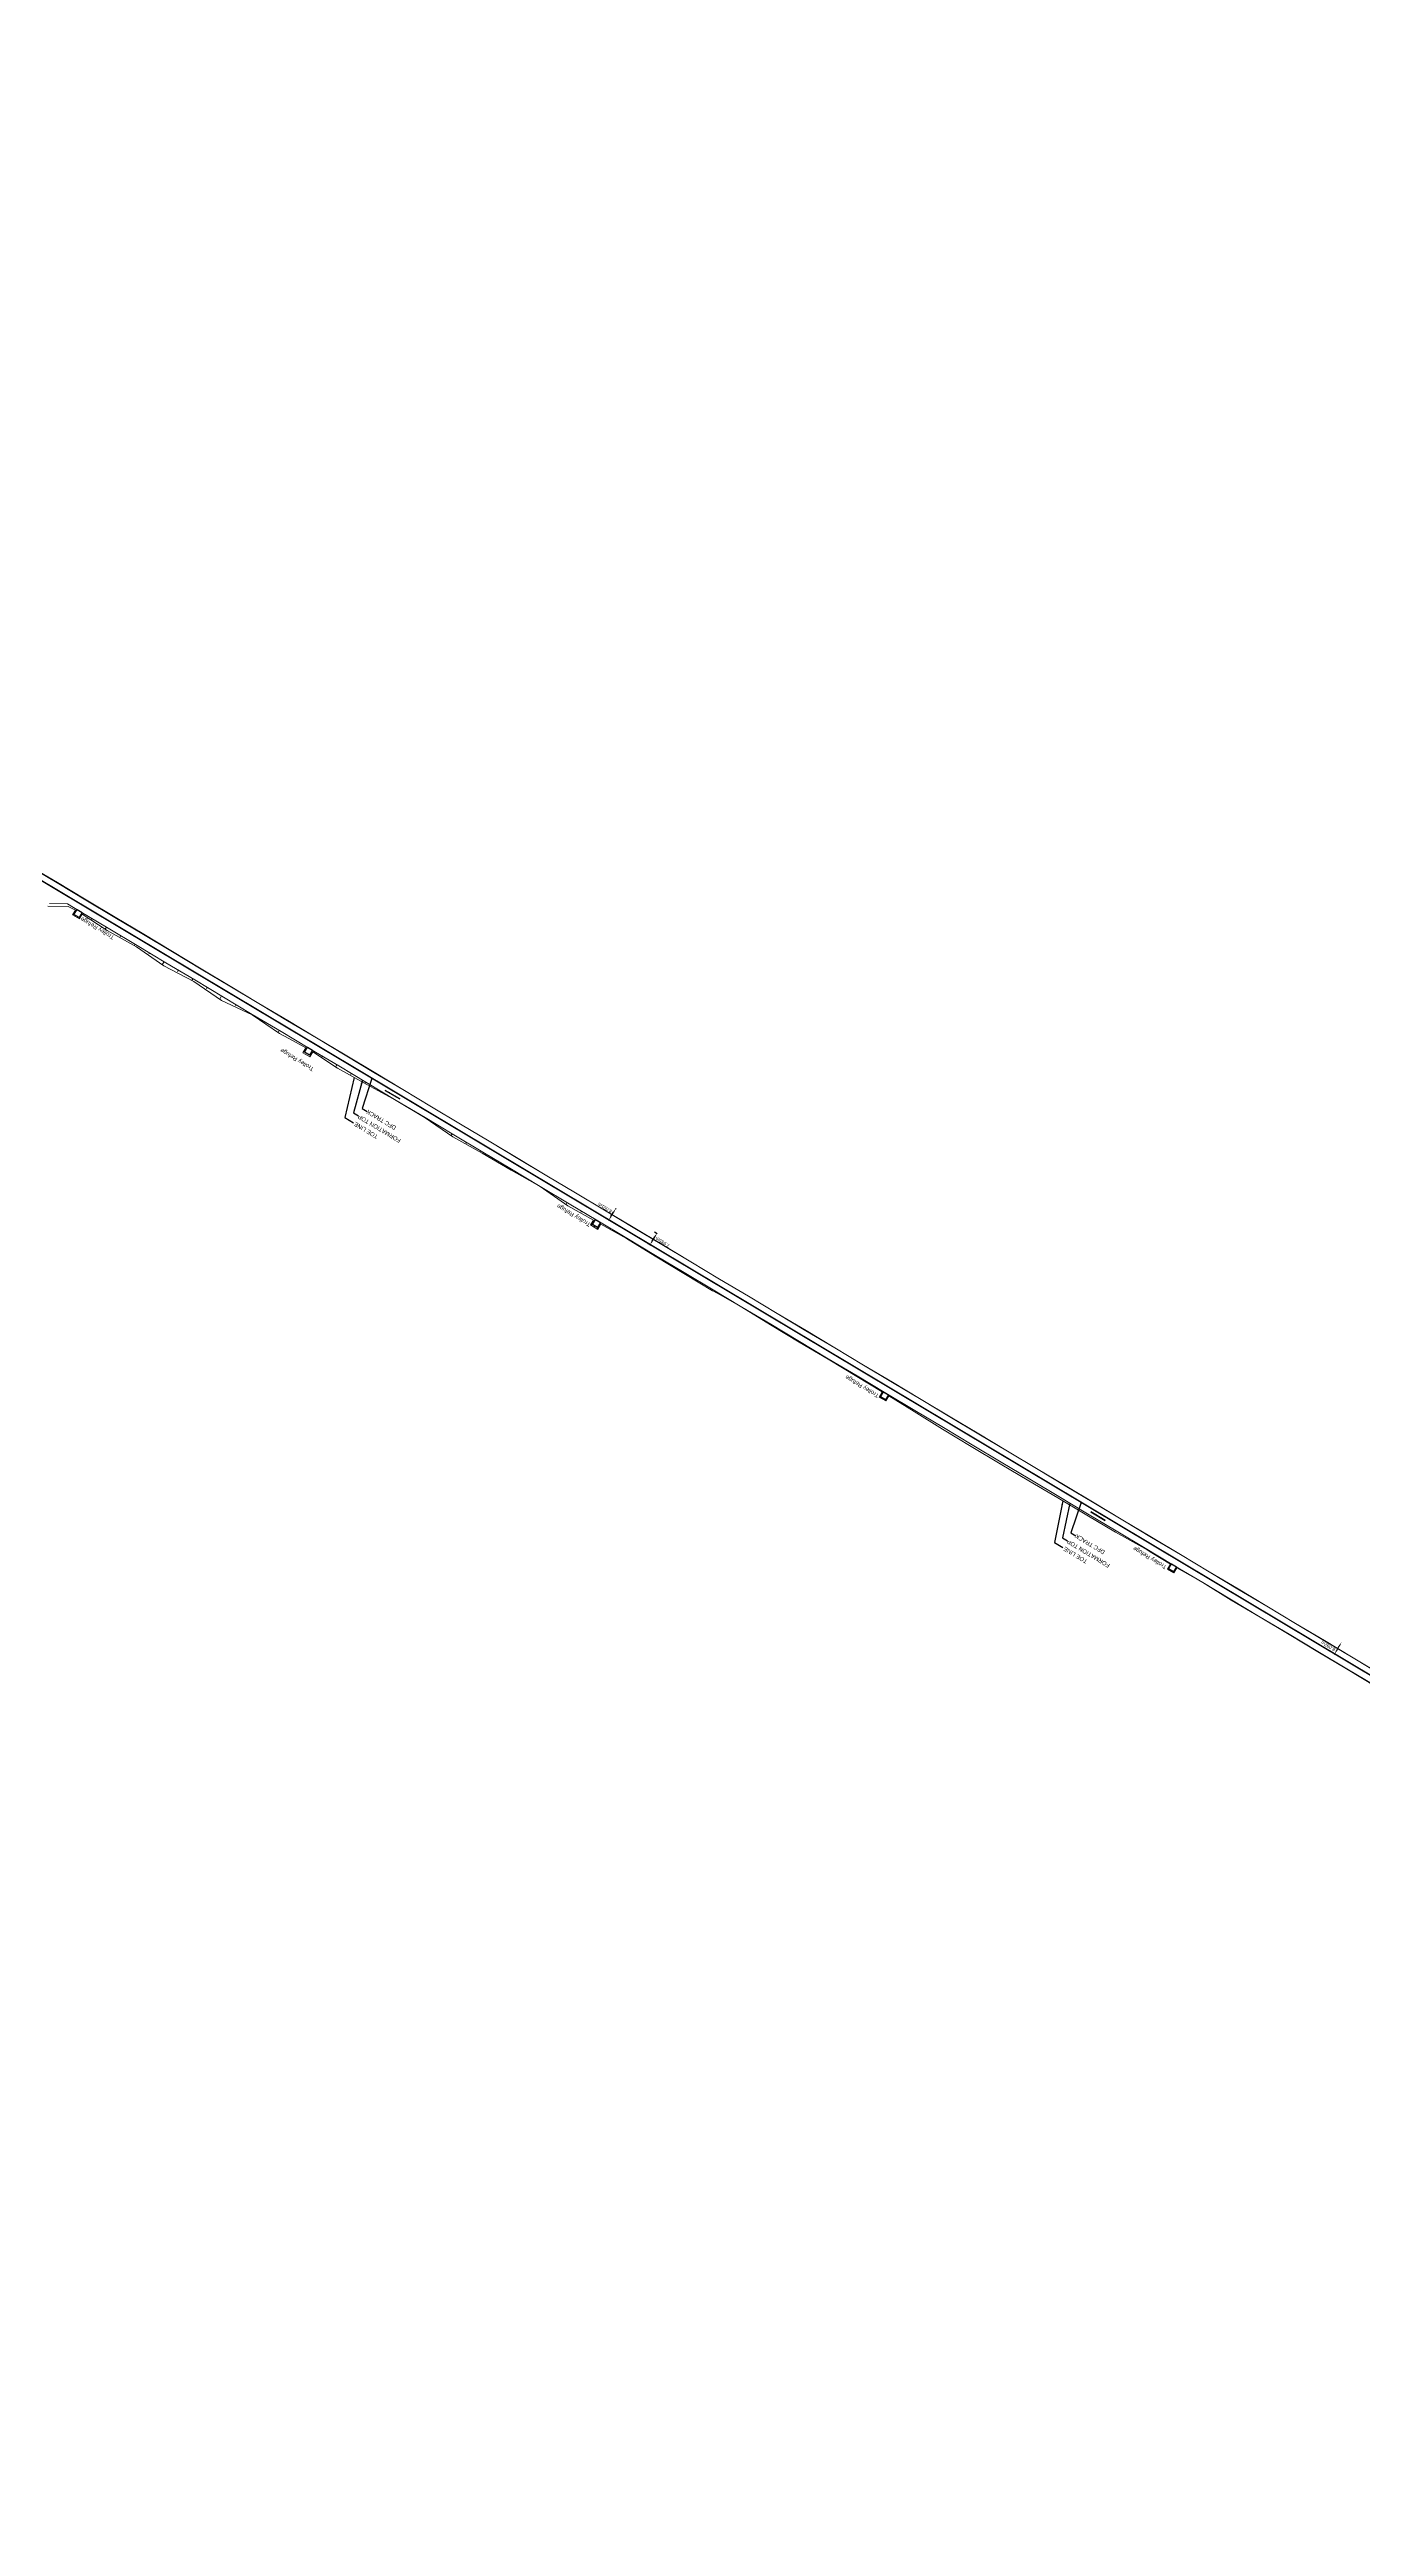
# Model space of a CAD drawing. Header units: metres. Extents: x 593990 to 610403, y 3402023 to 3411833.
# Drawn here: x 595040 to 595823, y 3410239 to 3411715 of the extents above; entities that cross this region are included whole.
import ezdxf
from ezdxf.enums import TextEntityAlignment as Align

# ---------------------------------------------------------------- set-up
doc = ezdxf.new("R2010")
doc.units = ezdxf.units.M
doc.header["$MEASUREMENT"] = 0
doc.linetypes.add('CENTER2', pattern=[1.125, 0.75, -0.125, 0.125, -0.125])
for name, color, linetype, lineweight in [('C-ALIG-DG-LINE', 1, 'CENTER2', 70), ('PROPOSED DFCC TOE LINE', 239, 'Continuous', 0), ('PROPOSED DFCC TOE SLOPES', 239, 'Continuous', 0), ('PROPOSED DFCC TRACK', 1, 'Continuous', 0), ('PROPOSED FORMATION LINE - PLAN', 187, 'Continuous', 0)]:
    doc.layers.add(name, color=color, linetype=linetype, lineweight=lineweight)
doc.layers.add('Trolley Refuse', color=10, linetype='Continuous')
doc.styles.get("Standard").update_dxf_attribs({"font": 'arial.ttf'})
doc.styles.add('Style-Arial', font='arial.ttf')
doc.dimstyles.new('ISO-25', dxfattribs={"dimtxt": 2.5, "dimasz": 2.5, "dimexe": 1.25, "dimexo": 0.625, "dimtad": 1, "dimtxsty": 'Standard', "dimcen": 2.5, "dimadec": 0, "dimazin": 0, "dimtfac": 1, "dimtmove": 0, "dimatfit": 3, "dimfxl": 1, "dimarcsym": 0})
doc.dimstyles.get("Standard").update_dxf_attribs({"dimtxt": 0.18, "dimasz": 0.18, "dimexe": 0.18, "dimexo": 0.0625, "dimgap": 0.09, "dimtad": 0, "dimtih": 1, "dimtoh": 1, "dimdec": 4, "dimzin": 0, "dimdsep": 46, "dimtxsty": 'Standard', "dimcen": 0.09, "dimadec": 0, "dimazin": 0, "dimtfac": 1, "dimtdec": 4, "dimtofl": 0, "dimtmove": 0, "dimatfit": 3, "dimfxl": 1, "dimtolj": 1, "dimtzin": 0, "dimarcsym": 0})

# ---------------------------------------------------------------- blocks, each defined once
blk = doc.blocks.new('*D119')
at = {"layer": 'Defpoints', "color": 0, "transparency": 16777216}
for p in [(595809.9, 3410766.1), (595810, 3410766), (595805.7, 3410759.2)]:
    blk.add_point(p, dxfattribs=at)
at = {"layer": 'PROPOSED DFCC TRACK', "color": 0, "lineweight": -2, "transparency": 16777216}
for p, q in [((595810, 3410766), (595810.1, 3410765.9)), ((595805.8, 3410759.1), (595806, 3410759)), ((595807.2, 3410761.2), (595808.7, 3410763.9))]:
    blk.add_line(p, q, dxfattribs=at)
at = {"layer": 'PROPOSED DFCC TRACK', "color": 0, "transparency": 16777216}
for points in [[(595808.4, 3410764.1), (595809.1, 3410763.6), (595810, 3410766)], [(595806.8, 3410761.4), (595807.5, 3410761), (595805.9, 3410759.1)]]:
    blk.add_solid(points, dxfattribs=at)
at = {"layer": 'PROPOSED DFCC TRACK', "color": 0, "lineweight": 0, "transparency": 16777216, "insert": (595802.1, 3410763.9), "char_height": 2, "attachment_point": 5, "rotation": 149, "style": 'Style-Arial'}
blk.add_mtext('\\A1;8.092m', dxfattribs=at)
blk = doc.blocks.new('TerminatorOpen_0.5')
at = {"color": 0, "linetype": 'ByBlock', "lineweight": -2}
for q in [(-1, 0.25), (-1, 0), (-1, -0.25)]:
    blk.add_line((0, 0), q, dxfattribs=at)
blk = doc.blocks.new('*D120')
at = {"layer": 'Defpoints', "color": 0, "transparency": 16777216}
for p in [(595396.4, 3411003.9), (595400.5, 3411010.7), (595402, 3411009.8)]:
    blk.add_point(p, dxfattribs=at)
at = {"layer": 'PROPOSED DFCC TRACK', "color": 0, "lineweight": -2, "transparency": 16777216}
for p, q in [((595396.5, 3411003.8), (595398, 3411002.9)), ((595399.2, 3411005.1), (595400.7, 3411007.7)), ((595400.6, 3411010.7), (595402.1, 3411009.8))]:
    blk.add_line(p, q, dxfattribs=at)
at = {"layer": 'PROPOSED DFCC TRACK', "color": 0, "transparency": 16777216}
for points in [[(595398.8, 3411005.3), (595399.5, 3411004.9), (595397.9, 3411003)], [(595400.4, 3411007.9), (595401.1, 3411007.5), (595402, 3411009.8)]]:
    blk.add_solid(points, dxfattribs=at)
at = {"layer": 'PROPOSED DFCC TRACK', "color": 0, "lineweight": 0, "transparency": 16777216, "insert": (595405.4, 3411004.6), "char_height": 2, "attachment_point": 5, "rotation": 149, "style": 'Style-Arial'}
blk.add_mtext('\\A1;7.985m', dxfattribs=at)
blk = doc.blocks.new('*D121')
at = {"layer": 'Defpoints', "color": 0, "transparency": 16777216}
for p in [(595373.8, 3411017.4), (595377.5, 3411024.5), (595377.9, 3411024.3)]:
    blk.add_point(p, dxfattribs=at)
at = {"layer": 'PROPOSED DFCC TRACK', "color": 0, "lineweight": -2, "transparency": 16777216}
for p, q in [((595373.7, 3411017.5), (595373.2, 3411017.7)), ((595374.6, 3411019.8), (595376.2, 3411022.4)), ((595377.8, 3411024.3), (595377.3, 3411024.6))]:
    blk.add_line(p, q, dxfattribs=at)
at = {"layer": 'PROPOSED DFCC TRACK', "color": 0, "transparency": 16777216}
for points in [[(595374.3, 3411020), (595375, 3411019.6), (595373.3, 3411017.7)], [(595375.8, 3411022.6), (595376.5, 3411022.2), (595377.5, 3411024.5)]]:
    blk.add_solid(points, dxfattribs=at)
at = {"layer": 'PROPOSED DFCC TRACK', "color": 0, "lineweight": 0, "transparency": 16777216, "insert": (595371, 3411025), "char_height": 2, "attachment_point": 5, "rotation": 149, "style": 'Style-Arial'}
blk.add_mtext('\\A1;8.001m', dxfattribs=at)

msp = doc.modelspace()

# ---------------------------------------------------------------- linework, layer by layer
at = {"layer": 'C-ALIG-DG-LINE', "color": 1, "linetype": 'Continuous', "lineweight": 30, "flags": 128}
msp.add_lwpolyline([(598514.0624, 3409139.9501), (594206.4244, 3411715.3078)], dxfattribs=at)
at = {"layer": 'PROPOSED DFCC TOE LINE', "lineweight": 0, "flags": 128}
for points in [[(595027.5165, 3411229.11), (595044.7, 3411218.8763), (595061.8546, 3411208.5942), (595079.0038, 3411198.3031), (595096.1627, 3411188.0284), (595113.3313, 3411177.7697), (595130.4399, 3411167.4107), (595147.6292, 3411157.1867), (595164.7376, 3411146.8275), (595181.9492, 3411136.6407), (595199.1321, 3411126.4061), (595216.2749, 3411116.1042), (595233.4487, 3411105.8544), (595250.6194, 3411095.5993), (595267.7356, 3411085.253), (595284.8875, 3411074.9665), (595302.034, 3411064.6709), (595319.259, 3411054.5065), (595336.3853, 3411044.1772), (595353.5528, 3411033.9167), (595370.7077, 3411023.6352), (595387.9088, 3411013.431), (595405.064, 3411003.15), (595422.1955, 3410992.8293), (595439.3727, 3410982.5851), (595456.5387, 3410972.322), (595473.7059, 3410962.0611), (595490.8828, 3410951.8164), (595508.0589, 3410941.5703), (595525.2251, 3410931.3078), (595542.375, 3410921.0178), (595559.5438, 3410910.7594), (595576.7114, 3410900.4993), (595593.8757, 3410890.2335), (595611.0471, 3410879.9794), (595628.2377, 3410869.7577), (595645.4229, 3410859.5269), (595662.5618, 3410849.2185), (595679.7016, 3410838.9117), (595696.887, 3410828.6812), (595714.0792, 3410818.4621), (595731.2141, 3410808.147), (595748.3769, 3410797.8787), (595765.5514, 3410787.63), (595782.7146, 3410777.3624), (595799.8949, 3410767.1233), (595817.0656, 3410756.8682), (595834.2108, 3410746.5706)], [(595830.2136, 3410739.8846), (595813.0922, 3410750.2221), (595795.9132, 3410760.4634), (595778.7674, 3410770.7602), (595761.6243, 3410781.0613), (595744.3618, 3410791.163), (595727.3244, 3410801.641), (595711.8338, 3410810.481), (595710.0152, 3410807.4392), (595706.2933, 3410809.6644), (595708.1013, 3410812.6885), (595697.0463, 3410819.4609), (595693.6634, 3410821.5333), (595692.895, 3410822.004), (595675.3744, 3410831.6739), (595658.1733, 3410841.8781), (595641.0033, 3410852.1344), (595623.7607, 3410862.2692), (595606.529, 3410872.4224), (595589.4069, 3410882.7587), (595572.3133, 3410893.1428), (595555.2592, 3410903.593), (595540.1793, 3410912.8715), (595538.3938, 3410909.8924), (595534.4546, 3410912.2533), (595536.2615, 3410915.2682), (595521.1357, 3410924.4676), (595503.9897, 3410934.764), (595486.7603, 3410944.921), (595469.6247, 3410955.2347), (595452.6042, 3410965.7411), (595439.6816, 3410973.1019), (595435.7762, 3410975.3264), (595435.2219, 3410975.6422), (595418.0253, 3410985.854), (595400.8632, 3410996.1235), (595383.8736, 3411006.6815), (595368.6548, 3411015.2415), (595366.8242, 3411012.1796), (595362.4552, 3411014.7917), (595364.2166, 3411017.7379), (595348.998, 3411026.2983), (595332.5082, 3411037.6923), (595315.0729, 3411047.5048), (595297.7489, 3411057.5034), (595280.3583, 3411067.3908), (595263.812, 3411078.6903), (595246.6213, 3411088.9118), (595229.1145, 3411098.6048), (595211.5475, 3411108.197), (595196.8459, 3411117.9418), (595195.107, 3411115.0334), (595191.0197, 3411117.4771), (595192.7621, 3411120.3915), (595182.5406, 3411125.9127), (595177.0435, 3411128.9097), (595160.656, 3411140.0003), (595142.4962, 3411148.601), (595125.9186, 3411159.8482), (595108.1884, 3411169.1675), (595091.749, 3411180.6458), (595074.26, 3411190.3685), (595059.506, 3411200.1069), (595057.7593, 3411197.1926), (595053.7449, 3411199.5987), (595055.448, 3411202.4403), (595051.1378, 3411204.578), (595038.8885, 3411204.7555)]]:
    msp.add_lwpolyline(points, dxfattribs=at)
at = {"layer": 'PROPOSED DFCC TOE SLOPES', "flags": 128}
for points in [[(595043.4063, 3411219.2802), (595043.5679, 3411219.5505)], [(595052.0682, 3411214.2807), (595052.1471, 3411214.4127)], [(595060.5723, 3411209.0173), (595060.7244, 3411209.2716)], [(595054.5544, 3411199.8015), (595053.7449, 3411199.5987)], [(595057.5565, 3411198.0022), (595057.7593, 3411197.1926)], [(595065.3068, 3411197.4486), (595065.0559, 3411197.029)], [(595069.2274, 3411204.0063), (595069.2993, 3411204.1267)], [(595073.8898, 3411192.3172), (595073.1592, 3411191.0951)], [(595077.7384, 3411198.7545), (595077.8739, 3411198.9812)], [(595086.3871, 3411193.7329), (595086.4528, 3411193.8427)], [(595082.4729, 3411187.1858), (595082.1625, 3411186.6667)], [(595091.0559, 3411182.0543), (595090.5968, 3411181.2864)], [(595094.9045, 3411188.4916), (595095.0322, 3411188.7053)], [(595103.5517, 3411183.4675), (595103.6159, 3411183.5749)], [(595112.0705, 3411178.2287), (595112.2002, 3411178.4456)], [(595099.6389, 3411176.9229), (595099.2623, 3411176.2929)], [(595108.2219, 3411171.7915), (595107.1053, 3411169.9238)], [(595116.805, 3411166.66), (595116.3452, 3411165.8909)], [(595120.706, 3411173.185), (595120.7584, 3411173.2727)], [(595129.2366, 3411167.9659), (595129.3127, 3411168.0932)], [(595137.8608, 3411162.9034), (595137.902, 3411162.9723)], [(595125.388, 3411161.5286), (595124.7504, 3411160.4622)], [(595133.971, 3411156.3971), (595133.5431, 3411155.6814)], [(595142.554, 3411151.2657), (595141.404, 3411149.342)], [(595146.4026, 3411157.703), (595146.4967, 3411157.8603)], [(595155.0209, 3411152.6306), (595155.0562, 3411152.6896)], [(595151.1371, 3411146.1343), (595150.7583, 3411145.5008)], [(595159.7201, 3411141.0028), (595159.4595, 3411140.567)], [(595163.5687, 3411147.4401), (595163.6104, 3411147.51)], [(595164.6996, 3411146.764), (595164.7376, 3411146.8275)], [(595168.3031, 3411135.8714), (595168.0804, 3411135.4989)], [(595176.8862, 3411130.74), (595176.1524, 3411129.5127)], [(595202.6352, 3411115.3457), (595202.3695, 3411114.9012)], [(595211.2183, 3411110.2142), (595210.448, 3411108.9258)], [(595219.8013, 3411105.0828), (595219.4875, 3411104.5578)], [(595228.3843, 3411099.9514), (595227.9571, 3411099.2368)], [(595236.9674, 3411094.8199), (595236.8409, 3411094.6084)], [(595245.5504, 3411089.6885), (595245.4678, 3411089.5504)], [(595246.6813, 3411089.0123), (595246.6213, 3411088.9118)], [(595263.8474, 3411078.7495), (595263.812, 3411078.6903)], [(595271.2995, 3411074.2942), (595271.1473, 3411074.0396)], [(595284.862, 3411074.9239), (595284.8875, 3411074.9665)], [(595279.8825, 3411069.1627), (595279.2682, 3411068.1352)], [(595288.4655, 3411064.0313), (595288.1867, 3411063.5649)], [(595292.3226, 3411070.4828), (595292.3311, 3411070.497)], [(595300.8971, 3411065.3371), (595300.9043, 3411065.3492)], [(595302.0281, 3411064.661), (595302.034, 3411064.6709)], [(595297.0485, 3411058.8999), (595296.6031, 3411058.1548)], [(595305.6316, 3411053.7684), (595305.4505, 3411053.4656)], [(595314.2146, 3411048.637), (595313.9315, 3411048.1635)], [(595322.7976, 3411043.5056), (595322.7197, 3411043.3753)], [(595331.3807, 3411038.3741), (595331.3595, 3411038.3388)], [(595336.3602, 3411044.1352), (595336.3853, 3411044.1772)], [(595339.9637, 3411033.2427), (595339.8152, 3411032.9943)], [(595343.8251, 3411039.7015), (595343.838, 3411039.723)], [(595352.3953, 3411034.5485), (595352.4217, 3411034.5927)], [(595348.5467, 3411028.1113), (595347.9116, 3411027.049)], [(595357.1297, 3411022.9798), (595356.8489, 3411022.51)], [(595360.9892, 3411029.4352), (595361, 3411029.4533)], [(595369.5613, 3411024.2857), (595369.5774, 3411024.3126)], [(595370.6923, 3411023.6095), (595370.7077, 3411023.6352)], [(595363.5457, 3411015.0662), (595362.4552, 3411014.7917)], [(595365.0477, 3411014.1682), (595364.6397, 3411013.4857)], [(595366.5498, 3411013.2702), (595366.8242, 3411012.1796)], [(595374.2958, 3411012.7169), (595374.1508, 3411012.4744)], [(595382.8788, 3411007.5855), (595382.7247, 3411007.3277)], [(595391.4619, 3411002.4541), (595391.3555, 3411002.2761)], [(595400.0449, 3410997.3226), (595399.7439, 3410996.8192)], [(595408.6279, 3410992.1912), (595408.4707, 3410991.9283)], [(595417.2109, 3410987.0598), (595416.8945, 3410986.5306)], [(595422.1905, 3410992.8209), (595422.1955, 3410992.8293)], [(595429.6475, 3410988.3739), (595429.6524, 3410988.3821)], [(595425.794, 3410981.9283), (595425.6423, 3410981.6746)], [(595434.377, 3410976.7969), (595434.0889, 3410976.315)], [(595438.2256, 3410983.2342), (595438.241, 3410983.26)], [(595442.96, 3410971.6655), (595442.8639, 3410971.5047)], [(595446.8167, 3410978.1162), (595446.8247, 3410978.1297)], [(595455.3916, 3410972.9713), (595455.4077, 3410972.9982)], [(595451.543, 3410966.534), (595451.459, 3410966.3935)], [(595452.674, 3410965.8579), (595452.6042, 3410965.7411)], [(595463.9829, 3410967.8537), (595463.9912, 3410967.8676)], [(595472.5577, 3410962.7084), (595472.5748, 3410962.7371)], [(595481.1517, 3410957.5953), (595481.1627, 3410957.6137)], [(595489.7237, 3410952.4456), (595489.7511, 3410952.4913)], [(595498.323, 3410947.3413), (595498.3392, 3410947.3684)], [(595506.8898, 3410942.1827), (595506.9272, 3410942.2453)], [(595515.4919, 3410937.0832), (595515.511, 3410937.1151)], [(595524.0558, 3410931.9198), (595524.0942, 3410931.9839)], [(595532.6545, 3410926.8145), (595532.6702, 3410926.8407)], [(595535.204, 3410912.4411), (595534.4546, 3410912.2533)], [(595541.2219, 3410921.6569), (595541.2451, 3410921.6957)], [(595549.8166, 3410916.545), (595549.8282, 3410916.5645)], [(595538.2061, 3410910.6418), (595538.3938, 3410909.8924)], [(595558.388, 3410911.3941), (595558.4126, 3410911.4353)], [(595566.9838, 3410906.284), (595566.9965, 3410906.3053)], [(595575.554, 3410901.1312), (595575.5804, 3410901.1753)], [(595584.1499, 3410896.0212), (595584.1627, 3410896.0427)], [(595592.7201, 3410890.8683), (595592.7449, 3410890.9098)], [(595601.3166, 3410885.7595), (595601.3301, 3410885.782)], [(595609.8861, 3410880.6055), (595609.9157, 3410880.655)], [(595618.4895, 3410875.508), (595618.5098, 3410875.542)], [(595627.0522, 3410870.3426), (595627.1051, 3410870.4311)], [(595635.6666, 3410865.2637), (595635.6981, 3410865.3163)], [(595644.2182, 3410860.0797), (595644.2907, 3410860.2009)], [(595652.8322, 3410855.0001), (595652.8632, 3410855.0519)], [(595661.3843, 3410849.8168), (595661.4326, 3410849.8977)], [(595669.9849, 3410844.7148), (595670.0024, 3410844.7441)], [(595678.5503, 3410839.554), (595678.5723, 3410839.5907)], [(595687.1477, 3410834.4465), (595687.162, 3410834.4704)], [(595695.7164, 3410829.2911), (595695.7547, 3410829.3552)], [(595704.3249, 3410824.2023), (595704.3504, 3410824.2449)], [(595706.8668, 3410809.8087), (595706.2933, 3410809.6644)], [(595712.8825, 3410819.0282), (595712.9465, 3410819.1354)], [(595721.4916, 3410813.9405), (595721.5177, 3410813.9841)], [(595730.0485, 3410808.7654), (595730.0851, 3410808.8266)], [(595709.8709, 3410808.0127), (595710.0152, 3410807.4392)], [(595738.6481, 3410803.6616), (595738.6647, 3410803.6894)], [(595747.2146, 3410798.5025), (595747.2461, 3410798.5552)], [(595755.8151, 3410793.4003), (595755.8326, 3410793.4296)], [(595761.663, 3410781.1262), (595761.6243, 3410781.0613)], [(595764.3806, 3410788.2396), (595764.4199, 3410788.3052)], [(595772.9829, 3410783.1404), (595773.0022, 3410783.1727)], [(595769.0907, 3410776.6302), (595769.0664, 3410776.5895)], [(595777.6981, 3410771.5395), (595777.638, 3410771.4389)], [(595781.5467, 3410777.9767), (595781.5839, 3410778.0389)], [(595786.2811, 3410766.408), (595786.2459, 3410766.3491)], [(595790.1513, 3410772.8814), (595790.1729, 3410772.9175)], [(595798.7127, 3410767.7139), (595798.763, 3410767.7979)], [(595794.8642, 3410761.2766), (595794.7836, 3410761.1418)], [(595803.4472, 3410756.1452), (595803.409, 3410756.0813)], [(595807.3224, 3410762.6269), (595807.349, 3410762.6714)], [(595812.0302, 3410751.0137), (595811.9603, 3410750.8969)], [(595815.8788, 3410757.451), (595815.9343, 3410757.5438)], [(595820.6132, 3410745.8823), (595820.569, 3410745.8084)]]:
    msp.add_lwpolyline(points, dxfattribs=at)
at = {"layer": 'PROPOSED DFCC TRACK', "linetype": 'Continuous', "lineweight": 0, "flags": 128}
msp.add_lwpolyline([(598514.0624, 3409139.95), (594406.0424, 3411595.9645)], dxfattribs=at)
at = {"layer": 'PROPOSED FORMATION LINE - PLAN', "lineweight": 0, "flags": 128}
for points in [[(595834.1758, 3410746.512), (595817.0098, 3410756.7748), (595799.8437, 3410767.0377), (595782.6777, 3410777.3006), (595765.5116, 3410787.5634), (595748.3455, 3410797.8263), (595731.1795, 3410808.0892), (595714.0134, 3410818.3521), (595696.8474, 3410828.6149), (595679.6813, 3410838.8778), (595662.5153, 3410849.1407), (595645.3492, 3410859.4035), (595628.1832, 3410869.6664), (595611.0171, 3410879.9293), (595593.851, 3410890.1922), (595576.685, 3410900.455), (595559.5189, 3410910.7179), (595542.3529, 3410920.9808), (595525.1868, 3410931.2436), (595508.0208, 3410941.5065), (595490.8547, 3410951.7694), (595473.6887, 3410962.0323), (595456.5226, 3410972.2951), (595439.3565, 3410982.558), (595422.1905, 3410992.8209), (595405.0244, 3411003.0838), (595387.8584, 3411013.3466), (595370.6923, 3411023.6095), (595353.5263, 3411033.8724), (595336.3602, 3411044.1352), (595319.1941, 3411054.3981), (595302.0281, 3411064.661), (595284.862, 3411074.9239), (595267.696, 3411085.1867), (595250.5299, 3411095.4496), (595233.3639, 3411105.7125), (595216.1978, 3411115.9753), (595199.0318, 3411126.2382), (595181.8657, 3411136.5011), (595164.6996, 3411146.764), (595147.5336, 3411157.0268), (595130.3675, 3411167.2897), (595113.2015, 3411177.5526), (595096.0354, 3411187.8154), (595078.8694, 3411198.0783), (595061.7033, 3411208.3412), (595044.5373, 3411218.6041), (595027.3712, 3411228.8669)], [(595830.3272, 3410740.0747), (595813.1612, 3410750.3376), (595795.9951, 3410760.6004), (595778.8291, 3410770.8633), (595761.663, 3410781.1262), (595744.497, 3410791.389), (595727.3309, 3410801.6519), (595710.1649, 3410811.9148), (595692.9988, 3410822.1777), (595675.8327, 3410832.4405), (595658.6667, 3410842.7034), (595641.5006, 3410852.9663), (595624.3346, 3410863.2291), (595607.1685, 3410873.492), (595590.0025, 3410883.7549), (595572.8364, 3410894.0178), (595555.6704, 3410904.2806), (595538.5043, 3410914.5435), (595521.3382, 3410924.8064), (595504.1722, 3410935.0693), (595487.0061, 3410945.3321), (595469.8401, 3410955.595), (595452.674, 3410965.8579), (595435.508, 3410976.1207), (595418.3419, 3410986.3836), (595401.1759, 3410996.6465), (595384.0098, 3411006.9094), (595366.8437, 3411017.1722), (595349.6777, 3411027.4351), (595332.5116, 3411037.698), (595315.3456, 3411047.9608), (595298.1795, 3411058.2237), (595281.0135, 3411068.4866), (595263.8474, 3411078.7495), (595246.6813, 3411089.0123), (595229.5153, 3411099.2752), (595212.3492, 3411109.5381), (595195.1832, 3411119.8009), (595178.0171, 3411130.0638), (595160.8511, 3411140.3267), (595143.685, 3411150.5896), (595126.519, 3411160.8524), (595109.3529, 3411171.1153), (595092.1868, 3411181.3782), (595075.0208, 3411191.641), (595057.8547, 3411201.9039), (595050.7804, 3411206.1333), (595039.9718, 3411206.4204)]]:
    msp.add_lwpolyline(points, dxfattribs=at)
at = {"layer": 'Trolley Refuse'}
for points in [[(595056.3537, 3411202.8036), (595059.3558, 3411201.0043), (595057.5565, 3411198.0022), (595054.5544, 3411199.8015)], [(595193.6812, 3411120.6989), (595196.6852, 3411118.9029), (595194.8892, 3411115.8989), (595191.8852, 3411117.6949)], [(595365.3417, 3411018.0702), (595368.3458, 3411016.2742), (595366.5498, 3411013.2702), (595363.5457, 3411015.0662)], [(595537.0032, 3410915.4431), (595540.0053, 3410913.6439), (595538.2061, 3410910.6418), (595535.204, 3410912.4411)], [(595708.6628, 3410812.8128), (595711.6669, 3410811.0168), (595709.8709, 3410808.0127), (595706.8668, 3410809.8087)]]:
    msp.add_lwpolyline(points, close=True, dxfattribs=at)

# ---------------------------------------------------------------- texts
at = {"layer": 'PROPOSED DFCC TOE LINE', "lineweight": 0}
for p in [(595222.4173, 3411076.3531, 306.8582), (595645.259, 3410823.1908, 306.8582)]:
    msp.add_text('TOE LINE', height=2.5, rotation=149, dxfattribs=at).set_placement(p, align=Align.RIGHT)
at = {"layer": 'PROPOSED DFCC TRACK', "color": 10, "linetype": 'Continuous', "lineweight": -3, "ltscale": 5}
for p in [(595229.6983, 3411083.6739), (595652.1921, 3410830.7866)]:
    msp.add_text('DFC TRACK', height=2.5, rotation=149, dxfattribs=at).set_placement(p, align=Align.RIGHT)
at = {"layer": 'PROPOSED FORMATION LINE - PLAN', "lineweight": 0}
for p in [(595224.6973, 3411080.7059, 306.8582), (595647.3382, 3410827.4969, 306.8582)]:
    msp.add_text('FORMATION TOP', height=2.5, rotation=149, dxfattribs=at).set_placement(p, align=Align.RIGHT)
at = {"layer": 'Trolley Refuse'}
for p in [(595078.8302, 3411186.853), (595197.8254, 3411108.4615), (595362.7736, 3411015.7494), (595534.6531, 3410913.7687), (595706.139, 3410811.6441)]:
    msp.add_text('Trolley Refuge', height=2.5, rotation=149.1766896, dxfattribs=at).set_placement(p)

# ---------------------------------------------------------------- dimensions: what is measured, and where the dimension line sits
at = {"layer": 'PROPOSED DFCC TRACK', "color": 10, "lineweight": 0}
for base, p1, p2, angle, picture, middle in [((595377.4563, 3411024.5187), (595373.7654, 3411017.4031), (595377.8755, 3411024.2677), 59.089554, '*D121', (595371.0426, 3411024.9941)), ((595402.0028, 3411009.8232), (595396.4011, 3411003.8702), (595400.5016, 3411010.7217), 59.1002318, '*D120', (595405.3962, 3411004.6006)), ((595810.0264, 3410766.0087), (595805.7171, 3410759.1571), (595809.8658, 3410766.1047), 59.1566152, '*D119', (595802.0848, 3410763.939))]:
    dim = msp.add_linear_dim(base=base, p1=p1, p2=p2, angle=angle, dimstyle='Standard', override={"dimtxt": 2, "dimasz": 2.5, "dimexe": 0.125, "dimexo": 0.125, "dimgap": 0.125, "dimtad": 1, "dimtih": 0, "dimtoh": 0, "dimdec": 3, "dimzin": 11, "dimpost": 'm', "dimtxsty": 'Style-Arial', "dimsah": 1, "dimadec": 4, "dimazin": 3, "dimtmove": 2, "dimatfit": 1, "dimldrblk": 'TerminatorOpen_0.5', "dimfrac": 2, "dimtzin": 11}, dxfattribs=at)
    dim.commit()
    dim.dimension.update_dxf_attribs({"geometry": picture, "text_midpoint": middle, "dimtype": 129, "text_rotation": 149})

# ---------------------------------------------------------------- leaders
at = {"layer": 'PROPOSED DFCC TOE LINE', "lineweight": 0}
for points in [[(595221.6146, 3411102.7), (595216.03, 3411078.8138), (595221.1719, 3411075.7164)], [(595643.9728, 3410850.3606), (595638.8916, 3410825.6395), (595644.0135, 3410822.5541)]]:
    msp.add_leader(points, dimstyle='ISO-25', override={"dimtxt": 3, "dimasz": 2.5, "dimgap": 0.625, "dimtad": 0, "dimdec": 3, "dimzin": 2, "dimtdec": 3}, dxfattribs=at)
at = {"layer": 'PROPOSED DFCC TRACK', "color": 10, "linetype": 'Continuous', "lineweight": -3, "ltscale": 5}
for points in [[(595232.1303, 3411102.0809, 130.919), (595226.3051, 3411084.2399, 130.919), (595229.2642, 3411082.4574, 130.919)], [(595654.8643, 3410849.3458, 130.919), (595648.7989, 3410831.3526, 130.919), (595651.758, 3410829.5701, 130.919)]]:
    msp.add_leader(points, dimstyle='ISO-25', override={"dimtxt": 3, "dimasz": 2.5, "dimgap": 0.625, "dimtad": 0, "dimdec": 3, "dimzin": 2, "dimtdec": 3}, dxfattribs=at)
at = {"layer": 'PROPOSED DFCC TRACK', "linetype": 'Continuous', "lineweight": 0}
for points in [[(595240.1119, 3411095.0189), (595248.7515, 3411089.897)], [(595248.7515, 3411089.897), (595240.1119, 3411095.0189)], [(595660.5839, 3410843.8869, -613.7163), (595669.2235, 3410838.765, -613.7163)], [(595669.2235, 3410838.765, -613.7163), (595660.5839, 3410843.8869, -613.7163)]]:
    msp.add_leader(points, dimstyle='ISO-25', override={"dimtxt": 3, "dimasz": 3, "dimtad": 0, "dimdec": 3, "dimzin": 2, "dimtdec": 3}, dxfattribs=at)
at = {"layer": 'PROPOSED FORMATION LINE - PLAN', "lineweight": 0}
for points in [[(595226.4361, 3411101.1161), (595221.0839, 3411081.6331), (595224.043, 3411079.8506)], [(595648.2, 3410848.961), (595643.7247, 3410828.424), (595646.6838, 3410826.6415)]]:
    msp.add_leader(points, dimstyle='ISO-25', override={"dimtxt": 3, "dimasz": 2.5, "dimgap": 0.625, "dimtad": 0, "dimdec": 3, "dimzin": 2, "dimtdec": 3}, dxfattribs=at)

doc.saveas('drawing.dxf')
